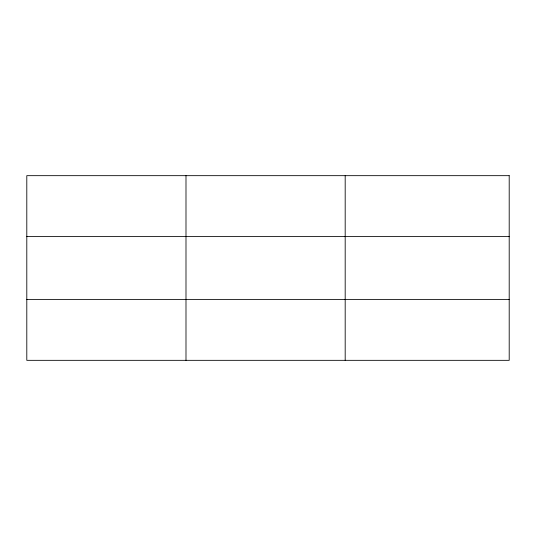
<?xml version="1.0" encoding="UTF-8"?>
<svg xmlns="http://www.w3.org/2000/svg" width="536" height="536" viewBox="0 0 536 536"><rect width="100%" height="100%" fill="white"/><g stroke="black" fill="none" stroke-linecap="round" stroke-linejoin="round"><path stroke-width="0.8" d="M185.992 360.333L185.992 175.667M345.184 360.333L345.184 175.667M26.8 236.604L509.2 236.604M26.8 299.396L509.2 299.396M509.2 175.667L509.2 360.333L26.8 360.333L26.8 175.667L509.2 175.667"/></g></svg>
